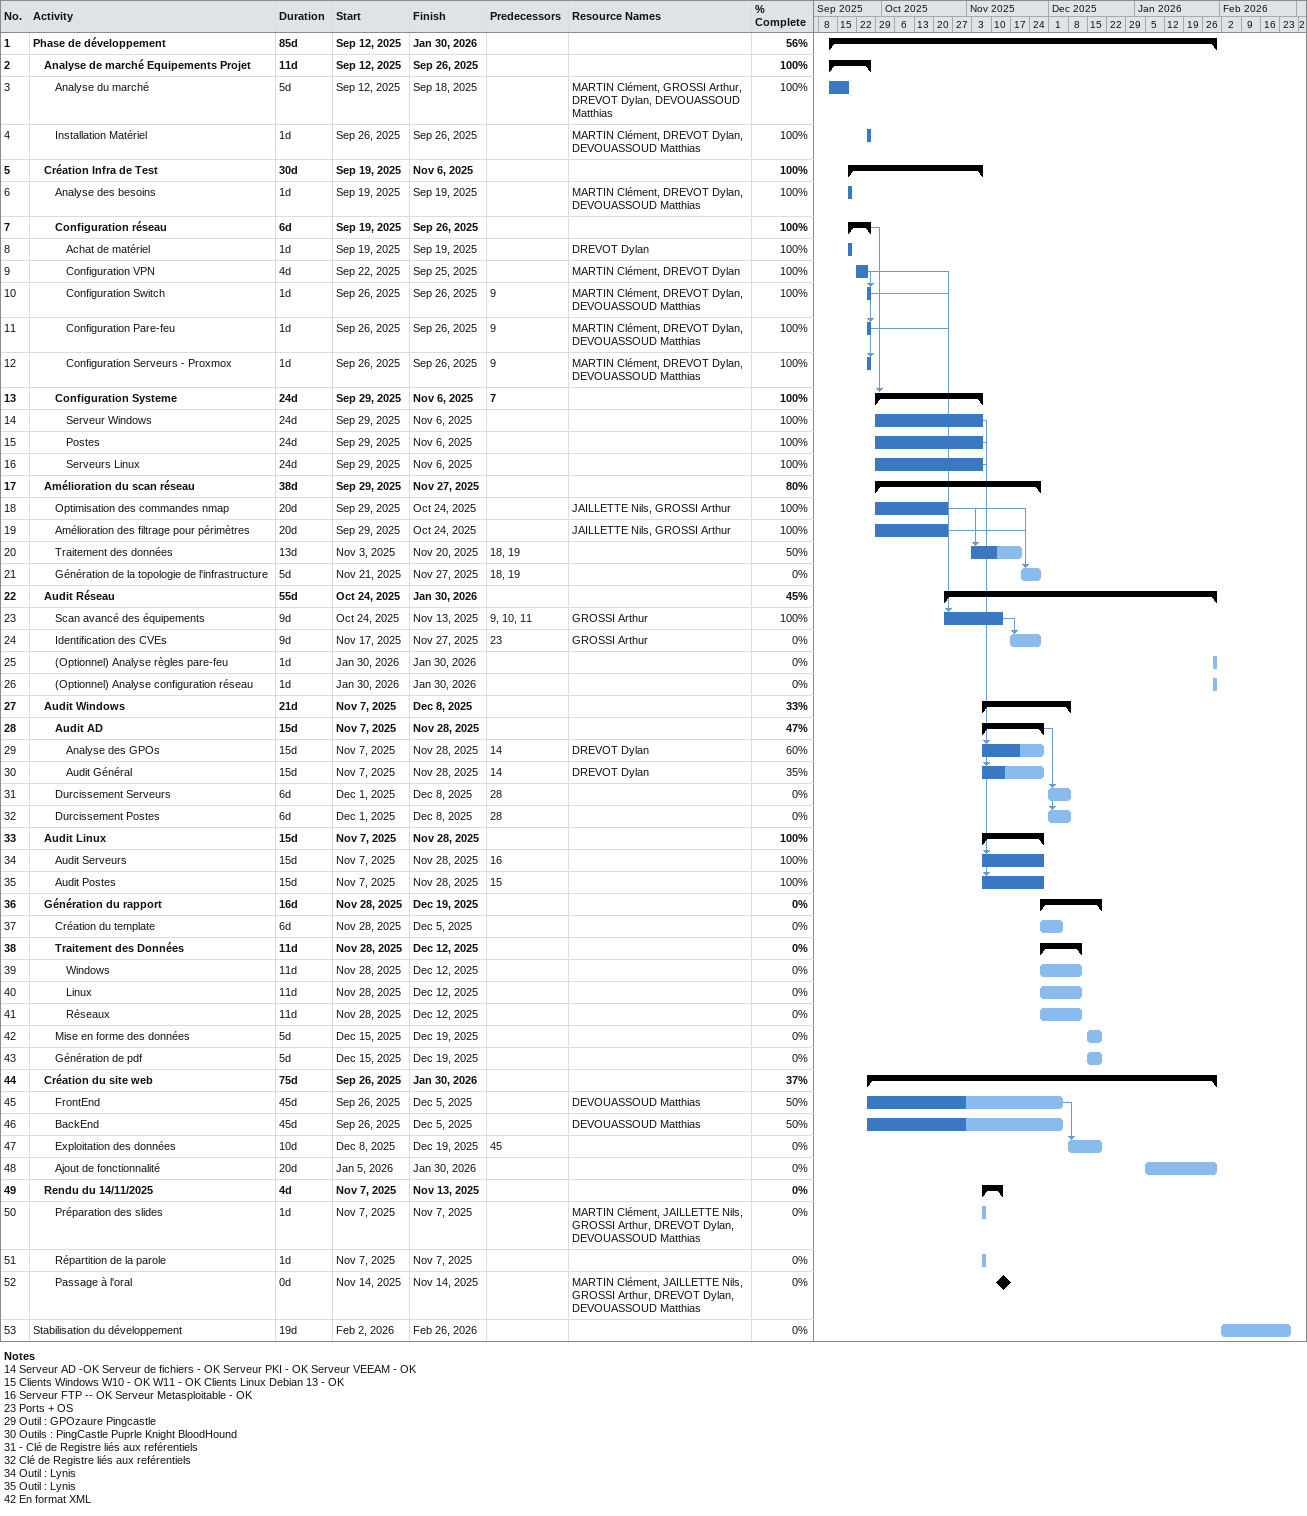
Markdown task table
| ID | Level | Task | Duration | Start | Finish | Predecessors | Resources | % complete |
|---|---|---|---|---|---|---|---|---|
| 1 | 1 | **Phase de développement** | 85d | 2025-09-12 | 2026-01-30 |  |  | 56 |
| 2 | 2 | **Analyse de marché Equipements Projet** | 11d | 2025-09-12 | 2025-09-26 |  |  | 100 |
| 3 | 3 | Analyse du marché | 5d | 2025-09-12 | 2025-09-18 |  | MARTIN Clément, GROSSI Arthur, DREVOT Dylan, DEVOUASSOUD Matthias | 100 |
| 4 | 3 | Installation Matériel | 1d | 2025-09-26 | 2025-09-26 |  | MARTIN Clément, DREVOT Dylan, DEVOUASSOUD Matthias | 100 |
| 5 | 2 | **Création Infra de Test** | 30d | 2025-09-19 | 2025-11-06 |  |  | 100 |
| 6 | 3 | Analyse des besoins | 1d | 2025-09-19 | 2025-09-19 |  | MARTIN Clément, DREVOT Dylan, DEVOUASSOUD Matthias | 100 |
| 7 | 3 | **Configuration réseau** | 6d | 2025-09-19 | 2025-09-26 |  |  | 100 |
| 8 | 4 | Achat de matériel | 1d | 2025-09-19 | 2025-09-19 |  | DREVOT Dylan | 100 |
| 9 | 4 | Configuration VPN | 4d | 2025-09-22 | 2025-09-25 |  | MARTIN Clément, DREVOT Dylan | 100 |
| 10 | 4 | Configuration Switch | 1d | 2025-09-26 | 2025-09-26 | 9 | MARTIN Clément, DREVOT Dylan, DEVOUASSOUD Matthias | 100 |
| 11 | 4 | Configuration Pare-feu | 1d | 2025-09-26 | 2025-09-26 | 9 | MARTIN Clément, DREVOT Dylan, DEVOUASSOUD Matthias | 100 |
| 12 | 4 | Configuration Serveurs - Proxmox | 1d | 2025-09-26 | 2025-09-26 | 9 | MARTIN Clément, DREVOT Dylan, DEVOUASSOUD Matthias | 100 |
| 13 | 3 | **Configuration Systeme** | 24d | 2025-09-29 | 2025-11-06 | 7 |  | 100 |
| 14 | 4 | Serveur Windows | 24d | 2025-09-29 | 2025-11-06 |  |  | 100 |
| 15 | 4 | Postes | 24d | 2025-09-29 | 2025-11-06 |  |  | 100 |
| 16 | 4 | Serveurs Linux | 24d | 2025-09-29 | 2025-11-06 |  |  | 100 |
| 17 | 2 | **Amélioration du scan réseau** | 38d | 2025-09-29 | 2025-11-27 |  |  | 80 |
| 18 | 3 | Optimisation des commandes nmap | 20d | 2025-09-29 | 2025-10-24 |  | JAILLETTE Nils, GROSSI Arthur | 100 |
| 19 | 3 | Amélioration des filtrage pour périmètres | 20d | 2025-09-29 | 2025-10-24 |  | JAILLETTE Nils, GROSSI Arthur | 100 |
| 20 | 3 | Traitement des données | 13d | 2025-11-03 | 2025-11-20 | 18, 19 |  | 50 |
| 21 | 3 | Génération de la topologie de l'infrastructure | 5d | 2025-11-21 | 2025-11-27 | 18, 19 |  | 0 |
| 22 | 2 | **Audit Réseau** | 55d | 2025-10-24 | 2026-01-30 |  |  | 45 |
| 23 | 3 | Scan avancé des équipements | 9d | 2025-10-24 | 2025-11-13 | 9, 10, 11 | GROSSI Arthur | 100 |
| 24 | 3 | Identification des CVEs | 9d | 2025-11-17 | 2025-11-27 | 23 | GROSSI Arthur | 0 |
| 25 | 3 | (Optionnel) Analyse règles pare-feu | 1d | 2026-01-30 | 2026-01-30 |  |  | 0 |
| 26 | 3 | (Optionnel) Analyse configuration réseau | 1d | 2026-01-30 | 2026-01-30 |  |  | 0 |
| 27 | 2 | **Audit Windows** | 21d | 2025-11-07 | 2025-12-08 |  |  | 33 |
| 28 | 3 | **Audit AD** | 15d | 2025-11-07 | 2025-11-28 |  |  | 47 |
| 29 | 4 | Analyse des GPOs | 15d | 2025-11-07 | 2025-11-28 | 14 | DREVOT Dylan | 60 |
| 30 | 4 | Audit Général | 15d | 2025-11-07 | 2025-11-28 | 14 | DREVOT Dylan | 35 |
| 31 | 3 | Durcissement Serveurs | 6d | 2025-12-01 | 2025-12-08 | 28 |  | 0 |
| 32 | 3 | Durcissement Postes | 6d | 2025-12-01 | 2025-12-08 | 28 |  | 0 |
| 33 | 2 | **Audit Linux** | 15d | 2025-11-07 | 2025-11-28 |  |  | 100 |
| 34 | 3 | Audit Serveurs | 15d | 2025-11-07 | 2025-11-28 | 16 |  | 100 |
| 35 | 3 | Audit Postes | 15d | 2025-11-07 | 2025-11-28 | 15 |  | 100 |
| 36 | 2 | **Génération du rapport** | 16d | 2025-11-28 | 2025-12-19 |  |  | 0 |
| 37 | 3 | Création du template | 6d | 2025-11-28 | 2025-12-05 |  |  | 0 |
| 38 | 3 | **Traitement des Données** | 11d | 2025-11-28 | 2025-12-12 |  |  | 0 |
| 39 | 4 | Windows | 11d | 2025-11-28 | 2025-12-12 |  |  | 0 |
| 40 | 4 | Linux | 11d | 2025-11-28 | 2025-12-12 |  |  | 0 |
| 41 | 4 | Réseaux | 11d | 2025-11-28 | 2025-12-12 |  |  | 0 |
| 42 | 3 | Mise en forme des données | 5d | 2025-12-15 | 2025-12-19 |  |  | 0 |
| 43 | 3 | Génération de pdf | 5d | 2025-12-15 | 2025-12-19 |  |  | 0 |
| 44 | 2 | **Création du site web** | 75d | 2025-09-26 | 2026-01-30 |  |  | 37 |
| 45 | 3 | FrontEnd | 45d | 2025-09-26 | 2025-12-05 |  | DEVOUASSOUD Matthias | 50 |
| 46 | 3 | BackEnd | 45d | 2025-09-26 | 2025-12-05 |  | DEVOUASSOUD Matthias | 50 |
| 47 | 3 | Exploitation des données | 10d | 2025-12-08 | 2025-12-19 | 45 |  | 0 |
| 48 | 3 | Ajout de fonctionnalité | 20d | 2026-01-05 | 2026-01-30 |  |  | 0 |
| 49 | 2 | **Rendu du 14/11/2025** | 4d | 2025-11-07 | 2025-11-13 |  |  | 0 |
| 50 | 3 | Préparation des slides | 1d | 2025-11-07 | 2025-11-07 |  | MARTIN Clément, JAILLETTE Nils, GROSSI Arthur, DREVOT Dylan, DEVOUASSOUD Matthias | 0 |
| 51 | 3 | Répartition de la parole | 1d | 2025-11-07 | 2025-11-07 |  |  | 0 |
| 52 | 3 | Passage à l'oral | 0d | 2025-11-14 | 2025-11-14 |  | MARTIN Clément, JAILLETTE Nils, GROSSI Arthur, DREVOT Dylan, DEVOUASSOUD Matthias | 0 |
| 53 | 1 | Stabilisation du développement | 19d | 2026-02-02 | 2026-02-26 |  |  | 0 |

Notes
- 14: Serveur AD -OK Serveur de fichiers - OK Serveur PKI - OK Serveur VEEAM - OK
- 15: Clients Windows W10 - OK W11 - OK Clients Linux Debian 13 - OK
- 16: Serveur FTP -- OK Serveur Metasploitable - OK
- 23: Ports + OS
- 29: Outil : GPOzaure Pingcastle
- 30: Outils : PingCastle Puprle Knight BloodHound
- 31: - Clé de Registre liés aux reférentiels
- 32: Clé de Registre liés aux reférentiels
- 34: Outil : Lynis
- 35: Outil : Lynis
- 42: En format XML
